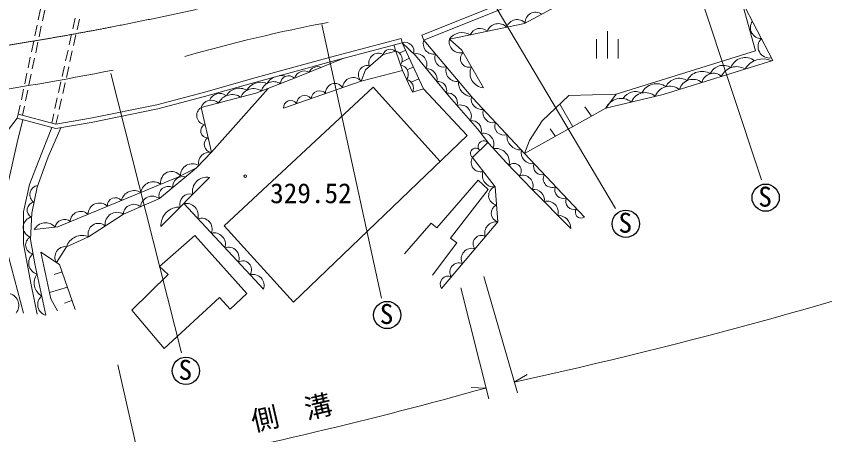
# Model space of a CAD drawing. Units: millimetres, scale not verified. Extents: x 40000 to 680000, y 20000 to 380000.
# Drawn here: x 433768 to 507921, y 238651 to 277081 of the extents above; entities that cross this region are included whole.
import ezdxf
from ezdxf.enums import TextEntityAlignment as Align

# ---------------------------------------------------------------- set-up
doc = ezdxf.new("R2010")
doc.units = ezdxf.units.MM
doc.header["$LTSCALE"] = 1000
doc.linetypes.add('CHAIN', pattern=[18.5, 12, -1.5, 3.5, -1.5])
for name, color, linetype, lineweight in [('M-BGD', 7, 'Continuous', 13), ('M-BMK', 2, 'CHAIN', 13), ('M-STR-HTXT', 7, 'Continuous', 13), ('M-STR-STR1', 1, 'Continuous', 13)]:
    doc.layers.add(name, color=color, linetype=linetype, lineweight=lineweight)
doc.styles.add('ＭＳ ゴシック', font='')
doc.styles.get('ＭＳ ゴシック').set_extended_font_data('MS Gothic')

msp = doc.modelspace()

# ---------------------------------------------------------------- linework, layer by layer
at = {"layer": 'M-BGD'}
for p, q in [((494480, 285145), (502114, 262068)), ((476430, 280183), (488725, 259435)), ((461794, 276312), (467283, 251182)), ((470970, 275348), (471157, 274884)), ((487982, 273206), (487982, 275706)), ((468577, 273868), (468408, 274443)), ((469071, 275033), (469174, 274646)), ((469174, 274646), (471123, 270424)), ((486982, 273206), (486982, 274956)), ((488982, 273206), (488982, 274956)), ((469487, 273968), (468899, 273696)), ((469834, 273217), (469153, 272902)), ((470203, 272416), (469629, 272151)), ((442449, 271833), (448921, 246166)), ((470699, 271342), (469992, 271015)), ((456864, 270440), (451669, 264584)), ((484802, 266934), (483618, 269002)), ((486531, 267895), (485900, 268755)), ((432976, 266552), (433861, 267703)), ((433964, 268090), (433861, 267703)), ((483209, 266050), (482727, 266748)), ((447039, 257762), (451493, 262272)), ((449131, 259881), (456451, 252014)), ((437973, 253611), (437254, 253371)), ((438467, 252195), (436835, 251704)), ((438886, 250994), (438193, 250724))]:
    msp.add_line(p, q, dxfattribs=at)
for points in [[(470970, 275348), (479608, 278817), (491699, 282240), (505815, 286181), (515271, 288784), (528481, 292808), (538129, 295806), (545964, 298687), (553704, 301783), (558695, 303978)], [(471157, 274884), (479769, 278344), (491835, 281758), (505949, 285700), (515411, 288303), (528628, 292330), (538289, 295332), (546143, 298220), (553898, 301322), (558897, 303520)], [(476628, 270507), (474644, 273960), (473492, 274956), (480378, 276421), (483218, 277949), (491144, 280275), (497903, 282547), (500094, 280968), (501204, 281210), (502670, 282391), (503466, 283657), (509253, 285432)], [(488802, 269936), (501559, 273901), (500293, 278525), (503139, 273019), (493093, 269893), (487849, 268627)], [(433861, 267703), (437394, 266760), (440650, 267320), (446751, 268562), (451051, 269696), (455874, 271060), (462692, 272926), (469174, 274646)], [(433964, 268090), (437412, 267169), (440576, 267713), (446660, 268952), (450946, 270082), (455766, 271446), (462588, 273312), (469071, 275033)], [(469174, 274646), (470377, 273457), (473497, 269666), (476066, 266753), (477096, 265381), (478719, 263623), (481096, 261179), (484628, 257589)], [(471157, 274884), (475641, 269551), (480393, 264486), (485871, 258638)], [(458275, 268642), (465406, 271111), (465790, 272161), (467422, 273559), (468577, 273868), (469180, 272086), (465406, 271111)], [(450305, 263149), (451669, 264584), (450717, 268682), (455754, 270005), (459609, 271514), (463829, 273228)], [(469180, 272086), (470126, 270110), (471123, 270424)], [(472647, 263750), (466498, 270552), (452840, 257832)], [(452840, 257832), (459199, 250832), (475121, 266127), (471123, 270424)], [(434434, 249819), (433066, 255007), (432614, 257158), (432654, 259285), (432995, 261647), (433906, 265759), (434390, 267562)], [(435700, 249733), (435123, 252587), (434448, 256169), (434448, 259114), (434988, 261618), (435780, 263692), (437025, 266858)], [(437858, 266840), (436709, 264178), (435685, 261370), (435202, 259008), (435074, 256589), (435472, 254341), (436496, 249632)], [(477027, 265472), (475604, 264099), (477680, 261413), (477923, 258199), (472771, 252097)], [(435426, 257493), (437575, 257750), (448583, 262295), (450305, 263149)], [(437458, 254481), (438378, 255917), (440413, 256828), (443600, 258920), (446901, 260342), (450305, 263149)], [(469362, 255275), (471823, 258078), (472329, 257654), (476121, 262031), (477050, 261169), (473610, 256708), (474171, 256264), (471936, 253318)], [(436039, 255414), (436958, 251133), (437563, 250044)], [(436039, 255414), (437732, 254301), (439183, 250141)]]:
    msp.add_lwpolyline(points, dxfattribs=at)
for points in [[(480393, 264486), (487849, 268627), (488802, 269936), (484448, 269793), (482001, 267460), (480849, 265667)], [(444381, 250103), (447719, 253368), (446922, 254097), (450152, 256957), (454919, 251621), (453400, 250186), (452421, 251257), (447346, 246568)]]:
    msp.add_lwpolyline(points, close=True, dxfattribs=at)
msp.add_circle((454777, 262387), 121, dxfattribs=at)
at = {"layer": 'M-BGD', "lineweight": 25}
for centre in [(502495, 260421), (489676, 258026), (467789, 249651), (449334, 244523)]:
    msp.add_circle(centre, 1250, dxfattribs=at)
at = {"layer": 'M-BGD'}
for centre, radius, start, end in [((481396, 276491), 954, 54.45706, 182.09207), ((479710, 275743), 1022, 44.20158, 161.17866), ((502111, 276029), 1013, 144.90982, 269.74965), ((490125, 130889), 148242, 100.79387, 106.00731), ((476304, 274963), 993, 47.59821, 156.42957), ((477977, 275326), 1069, 44.28167, 159.74611), ((474645, 274207), 1375, 57.02952, 146.99826), ((469406, 273838), 841, 344.6374, 106.01497), ((472040, 274543), 947, 158.90142, 281.22549), ((474505, 274747), 1034, 168.36977, 284.66516), ((502840, 274278), 1040, 134.83663, 279.82284), ((466986, 272784), 889, 60.62815, 196.38018), ((468058, 273404), 654, 43.70324, 166.31458), ((468368, 273089), 806, 322.3613, 74.9921), ((470440, 272644), 997, 337.448, 102.94812), ((475270, 273166), 768, 130.95876, 288.79866), ((473007, 273252), 862, 155.20537, 284.92153), ((500623, 271860), 1419, 52.92711, 159.59817), ((502246, 271247), 1907, 65.74098, 148.8284), ((461424, 271583), 864, 67.8136, 156.4094), ((465984, 271712), 834, 79.72395, 226.1388), ((468871, 271750), 858, 325.1796, 80.86937), ((471405, 271307), 956, 346.23463, 92.67126), ((474160, 272083), 990, 160.13564, 279.99127), ((476739, 271855), 1353, 154.44867, 265.30875), ((498595, 271272), 1288, 57.21633, 155.7341), ((499827, 270914), 1536, 59.18279, 155.38659), ((390388, 535211), 268220, 275.22816, 281.23833), ((458032, 270166), 1461, 116.51478, 149.52926), ((458032, 270166), 1461, 72.26727, 94.09061), ((458753, 270848), 761, 45.24598, 177.47932), ((460172, 271133), 919, 59.96531, 163.90148), ((464672, 270474), 972, 40.92968, 177.26654), ((496651, 270502), 1510, 59.35397, 153.85639), ((497701, 270760), 1078, 47.4451, 167.12428), ((456201, 269546), 1476, 67.20983, 150.32612), ((457363, 269924), 1146, 56.6662, 166.0591), ((462991, 270055), 849, 33.23669, 184.95953), ((469389, 270464), 818, 334.36965, 76.80181), ((472442, 270275), 812, 341.2049, 97.70099), ((475593, 270965), 1269, 173.56002, 266.56689), ((492492, 269395), 1490, 54.64933, 154.81752), ((494569, 270036), 1344, 57.28146, 154.72223), ((495836, 269979), 1305, 51.44383, 163.12555), ((452433, 269011), 981, 51.51443, 158.39889), ((454223, 269117), 1352, 59.01662, 150.69379), ((455524, 269185), 1248, 54.41791, 158.61261), ((461583, 269462), 766, 42.7195, 175.47673), ((473339, 269138), 885, 343.31852, 98.33162), ((490566, 268831), 1330, 64.28004, 148.6712), ((491455, 268714), 1352, 47.88592, 159.27289), ((493711, 269215), 1440, 52.5244, 159.6398), ((451657, 268400), 982, 46.15371, 163.28561), ((453576, 268511), 1376, 55.16903, 154.27029), ((458940, 268675), 666, 35.31603, 182.8802), ((460239, 269039), 756, 39.77881, 178.41741), ((476492, 269496), 996, 168.24924, 277.3606), ((489233, 268028), 1508, 50.54899, 156.60982), ((451174, 267965), 850, 122.51811, 263.63671), ((474487, 267910), 1020, 335.69008, 107.14636), ((477507, 268222), 933, 162.10847, 284.23913), ((451304, 266544), 619, 111.24784, 274.90698), ((475520, 266588), 907, 343.11784, 96.5087), ((478481, 266977), 819, 155.35467, 290.99293), ((476555, 265311), 1028, 338.36302, 99.37637), ((480058, 266087), 1290, 174.40995, 271.93764), ((451746, 265310), 730, 122.20364, 263.95117), ((476647, 265128), 515, 29.33887, 225.85191), ((475897, 264480), 480, 35.55633, 232.38344), ((477723, 263677), 1272, 346.35043, 99.58999), ((481089, 264554), 1017, 166.19574, 280.08495), ((451491, 263589), 1011, 79.89832, 193.03853), ((476352, 263665), 865, 149.84643, 285.53189), ((449915, 262450), 1086, 57.00457, 181.74543), ((479420, 262892), 669, 314.8598, 133.54875), ((481983, 263277), 767, 158.88938, 287.36901), ((448021, 261825), 1003, 36.21955, 189.76356), ((477569, 262460), 1053, 159.35107, 276.02725), ((482882, 262141), 782, 148.91416, 297.34423), ((446342, 260738), 1147, 52.98887, 171.8825), ((449062, 261415), 948, 74.71262, 184.28828), ((451246, 260980), 1316, 79.21499, 191.51257), ((480220, 261532), 945, 338.07685, 110.33171), ((435869, 260704), 844, 98.26969, 236.64777), ((444586, 259878), 1196, 58.74841, 166.12296), ((447705, 260605), 846, 60.90524, 198.09566), ((477941, 260605), 849, 107.92149, 260.71616), ((481205, 260183), 1002, 352.85017, 96.20727), ((483938, 261114), 772, 154.54057, 291.71782), ((442868, 259683), 736, 40.9127, 183.95867), ((446252, 259468), 1088, 53.41992, 173.2155), ((449689, 259843), 915, 72.96385, 197.7637), ((484892, 260081), 738, 154.7033, 291.55509), ((435501, 259280), 726, 97.62642, 243.89003), ((441398, 258872), 1057, 45.91384, 178.95753), ((444563, 258843), 968, 51.10703, 175.55185), ((448761, 257841), 1724, 88.1098, 182.61775), ((449336, 258765), 1135, 345.46615, 100.405), ((478184, 259007), 850, 116.56222, 252.07544), ((482466, 259085), 1009, 343.74925, 105.30819), ((439679, 258197), 960, 46.36594, 178.50543), ((443029, 257975), 1102, 58.91058, 187.6392), ((483422, 257597), 1206, 359.63123, 89.42621), ((485566, 259062), 522, 140.51556, 305.74283), ((435340, 257710), 932, 99.80591, 254.13314), ((436458, 256943), 1170, 41.67978, 151.91599), ((438173, 257564), 856, 50.30999, 169.43687), ((441311, 257121), 945, 48.51727, 198.03251), ((450757, 257556), 979, 336.64521, 109.22594), ((477786, 257158), 1050, 82.49729, 197.15342), ((435458, 256077), 825, 116.84909, 259.52539), ((439813, 255440), 1512, 66.6255, 161.59654), ((451899, 256141), 1055, 342.57001, 103.30114), ((476411, 256207), 741, 59.95686, 219.69385), ((438270, 254974), 950, 83.45449, 211.27092), ((453225, 254890), 988, 337.01113, 108.86002), ((435990, 254430), 1078, 129.18603, 253.16497), ((475552, 254801), 976, 72.80782, 206.84289), ((454546, 253809), 808, 325.19517, 120.67598), ((474354, 253615), 814, 66.24001, 213.4107), ((436787, 252586), 1375, 143.78914, 240.75478), ((455468, 252344), 1037, 341.45056, 104.4206), ((473394, 252487), 735, 67.61357, 212.03714), ((432884, 250530), 1123, 321.66511, 72.42809), ((436744, 250604), 1004, 128.8353, 255.70862)]:
    msp.add_arc(centre, radius, start, end, dxfattribs=at)
at = {"layer": 'M-BMK'}
for centre, radius, start, end in [((384295, 574751), 304286, 281.04215, 284.55934), ((391211, 539759), 268617, 270.73812, 281.02382)]:
    msp.add_arc(centre, radius, start, end, dxfattribs=at)
at = {"layer": 'M-STR-HTXT'}
for p, q in [((476637, 253186), (479733, 242495)), ((474533, 252146), (477097, 241963)), ((443095, 245085), (445490, 234539)), ((479443, 243498), (480624, 244179)), ((476848, 242949), (475485, 242997))]:
    msp.add_line(p, q, dxfattribs=at)
for centre, radius, start, end in [((384221, 679370), 446152, 282.32332, 294.88402), ((368737, 629197), 401094, 281.00127, 285.63705)]:
    msp.add_arc(centre, radius, start, end, dxfattribs=at)
at = {"layer": 'M-STR-STR1'}
for p, q in [((435993, 277728), (435787, 276749)), ((436381, 277627), (436175, 276648)), ((438962, 275920), (439180, 276896)), ((439354, 275840), (439572, 276816)), ((435684, 276260), (435478, 275282)), ((436072, 276159), (435866, 275180)), ((438634, 274457), (438853, 275432)), ((439026, 274376), (439244, 275352)), ((435375, 274792), (435169, 273814)), ((435763, 274691), (435557, 273712)), ((438306, 272993), (438525, 273969)), ((438698, 272912), (438917, 273888)), ((435066, 273324), (434860, 272346)), ((435454, 273223), (435248, 272245)), ((437979, 271529), (438197, 272505)), ((438370, 271449), (438589, 272425)), ((434757, 271857), (434551, 270878)), ((435145, 271755), (434939, 270777)), ((437651, 270065), (437869, 271041)), ((438043, 269985), (438261, 270961)), ((434448, 270389), (434242, 269410)), ((434836, 270287), (434630, 269309)), ((437323, 268602), (437542, 269577)), ((437715, 268521), (437933, 269497)), ((434139, 268921), (433964, 268090)), ((434527, 268820), (434351, 267986)), ((437025, 267272), (437214, 268114)), ((437412, 267169), (437606, 268033))]:
    msp.add_line(p, q, dxfattribs=at)

# ---------------------------------------------------------------- texts
at = {"layer": 'M-BGD', "style": 'ＭＳ ゴシック'}
for s, p in [('329.52', (457058, 259364)), ('S', (501817, 259047)), ('S', (488997, 256652)), ('S', (467110, 248278)), ('S', (448655, 243150))]:
    msp.add_text(s, height=1833, dxfattribs=at).set_placement(p, align=Align.BOTTOM_LEFT)
at = {"layer": 'M-STR-HTXT', "style": 'ＭＳ ゴシック'}
msp.add_text('側\u3000溝', height=1833, rotation=13.069, dxfattribs=at).set_placement((455696, 238415), align=Align.BOTTOM_LEFT)

doc.saveas('drawing.dxf')
